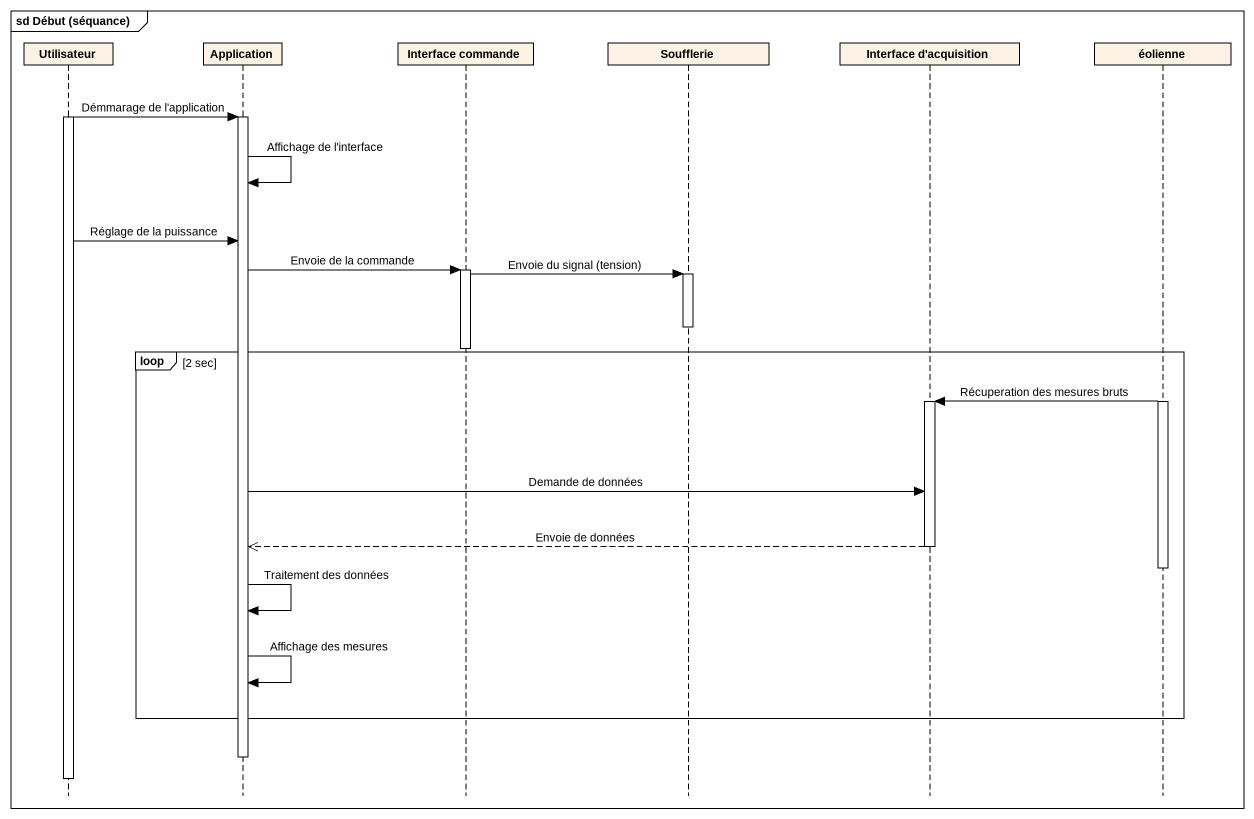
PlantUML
@startuml
mainframe sd Début (séquance)
hide footbox
participant Utilisateur
participant Application
participant "Interface commande" as Interface_commande
participant Soufflerie
participant "Interface d'acquisition" as Interface_d_acquisition
participant éolienne

activate Utilisateur
Utilisateur -> Application : Démmarage de l'application
activate Application
Application -> Application : Affichage de l'interface
Utilisateur -> Application : Réglage de la puissance
Application -> Interface_commande : Envoie de la commande
activate Interface_commande
Interface_commande -> Soufflerie : Envoie du signal (tension)
activate Soufflerie
deactivate Soufflerie
deactivate Interface_commande
loop 2 sec
  activate éolienne
  éolienne -> Interface_d_acquisition : Récuperation des mesures bruts
  activate Interface_d_acquisition
  Application -> Interface_d_acquisition : Demande de données
  Interface_d_acquisition -->> Application : Envoie de données
  deactivate Interface_d_acquisition
  deactivate éolienne
  Application -> Application : Traitement des données
  Application -> Application : Affichage des mesures
end
deactivate Application
deactivate Utilisateur
@enduml
